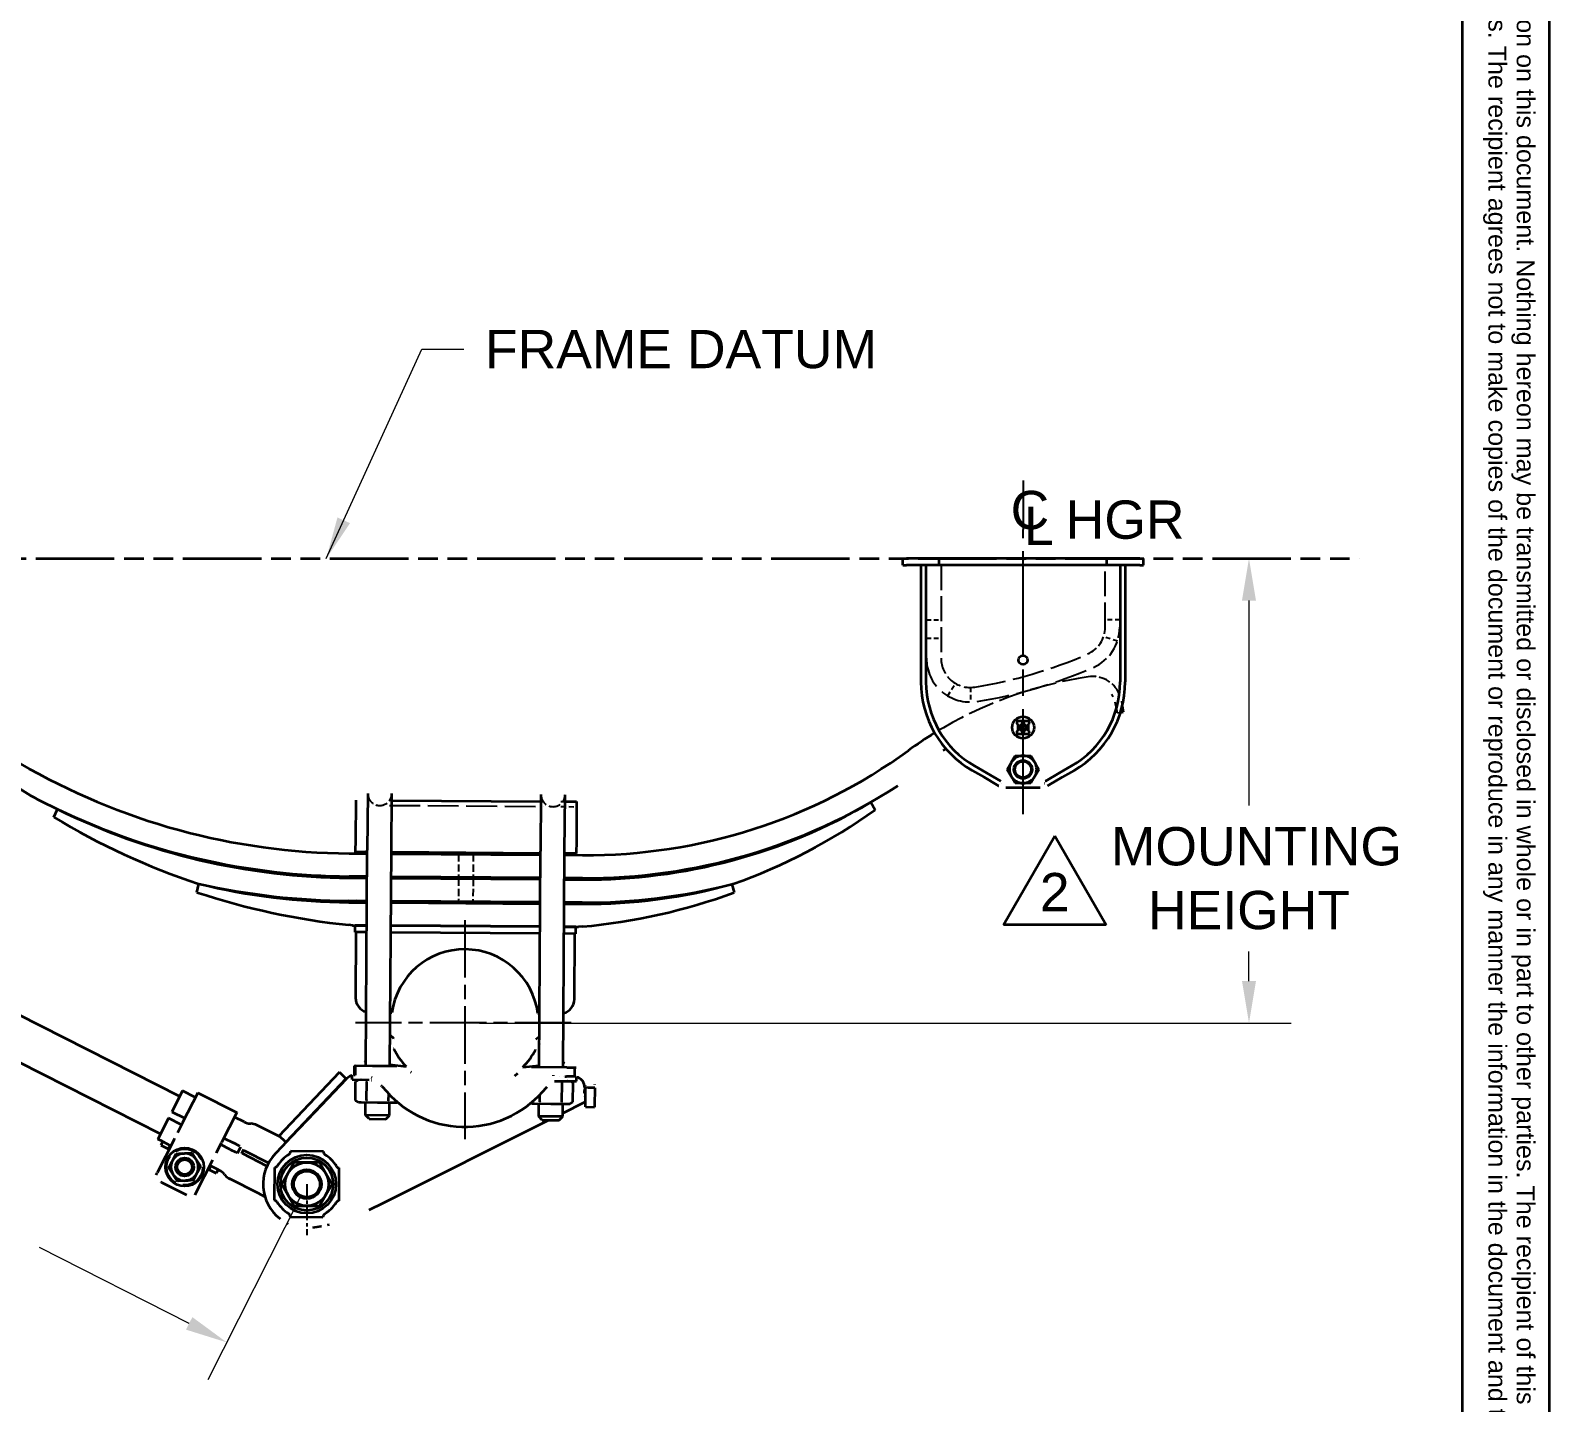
# Model space of a CAD drawing. Header units: inches. Extents: x 8 to 267, y 4 to 172.
# Drawn here: x 214.6 to 266.6, y 75.2 to 122.3 of the extents above; entities that cross this region are included whole.
import ezdxf
from ezdxf.enums import TextEntityAlignment as Align

# ---------------------------------------------------------------- set-up
doc = ezdxf.new("R2010")
doc.units = ezdxf.units.IN
doc.header["$LTSCALE"] = 8
doc.header["$MEASUREMENT"] = 0
for name, pattern in [('CHAIN', [0.7087, 0.4724, -0.0591, 0.1181, -0.0591]), ('DASHED', [0.2067, 0.1654, -0.0413]), ('DOUBLE_DASH_CHAIN', [1.2403, 0.6614, -0.0827, 0.1654, -0.0827, 0.1654, -0.0827])]:
    doc.linetypes.add(name, pattern=pattern)
for name, color, linetype, lineweight in [('Center Mark(Hutchens)', 7, 'Continuous', 25), ('Centerline(Hutchens)', 7, 'Continuous', 25), ('Dimensions(Hutchens)', 7, 'Continuous', 25), ('Hidden Edges(Hutchens)', 7, 'DASHED', 25), ('Phantom Lines(Hutchens)', 7, 'DOUBLE_DASH_CHAIN', 70), ('Sketch Geometry(Hutchens)', 7, 'Continuous', 35), ('Symbols(Hutchens)', 7, 'Continuous', 25), ('Visible Edges(Hutchens)', 7, 'Continuous', 35)]:
    doc.layers.add(name, color=color, linetype=linetype, lineweight=lineweight)
doc.styles.add('Hutchens .164', font='ARIAL.TTF')
doc.styles.add('Hutchens .180', font='ARIAL.TTF')
doc.dimstyles.new('HUTCHENS STD DIM X.XX', dxfattribs={"dimscale": 8, "dimtxt": 0.164, "dimasz": 0.18, "dimexe": 0.18, "dimexo": 0.0625, "dimgap": 0.09, "dimtad": 0, "dimtih": 1, "dimtoh": 1, "dimrnd": 1e-08, "dimzin": 4, "dimdsep": 46, "dimtxsty": 'Hutchens .164', "dimcen": 0.09, "dimclrd": 211, "dimclre": 211, "dimclrt": 7, "dimadec": 0, "dimazin": 1, "dimtfac": 0.762195, "dimtofl": 0, "dimtmove": 0, "dimatfit": 3, "dimfxl": 0, "dimtolj": 1, "dimtzin": 0, "dimlwd": 9, "dimlwe": 9, "dimarcsym": 0})
doc.dimstyles.new('HUTCHENS STD DIM X.XX$7', dxfattribs={"dimscale": 8, "dimtxt": 0.164, "dimasz": 0.18, "dimexe": 0.18, "dimexo": 0.0625, "dimgap": 0.09, "dimtad": 0, "dimtih": 1, "dimtoh": 1, "dimrnd": 1e-08, "dimzin": 4, "dimdsep": 46, "dimtxsty": 'Hutchens .164', "dimcen": 0.09, "dimclrd": 7, "dimclre": 211, "dimclrt": 7, "dimadec": 0, "dimazin": 1, "dimtfac": 0.762195, "dimtofl": 0, "dimtmove": 0, "dimatfit": 3, "dimfxl": 0, "dimtolj": 1, "dimtzin": 0, "dimlwd": 9, "dimlwe": 9, "dimarcsym": 0})

# ---------------------------------------------------------------- blocks, each defined once
blk = doc.blocks.new('Borders D-SIZE')
at = {"layer": 'Sketch Geometry(Hutchens)'}
for p, q in [((32.9537, 21.4797), (32.9537, 0.5117)), ((33.3287, 3.8867), (33.3287, 21.4797))]:
    blk.add_line(p, q, dxfattribs=at)
at = {"layer": 'Symbols(Hutchens)', "color": 7, "insert": (33.1541, 21.4641), "char_height": 0.077, "width": 17.587282, "attachment_point": 4, "rotation": 270, "line_spacing_factor": 0.944221, "style": 'Hutchens .180'}
blk.add_mtext('\\fArial|b0|i0;\\H0.0770;This confidential drawing is the property of Hutchens Industries. Hutchens Industries makes no warranties regarding the information on this document. Nothing hereon may be transmitted or disclosed in whole or in part to other parties. The recipient of this drawing agrees not use this information for manufacturing, nor will they modify, distribute, reverse engineer, or create derivative works based on the information contained on this print without the prior written permission of Hutchens Industries. The recipient agrees not to make copies of the document or reproduce in any manner the information in the document and to return it to Hutchens Industries upon request. Any use of this document is acceptance of the terms stated above. ', dxfattribs=at)
at = {"layer": 'Symbols(Hutchens)', "color": 7}
for tag, p, height, style in [('PART_NO_001', (33.0044, 3.3072), 0.164, 'Hutchens .164'), ('REV_001', (32.9953, 1.6532), 0.18, 'Hutchens .180'), ('Sheet_number_001', (33.0516, 1.1699), 0.164, 'Hutchens .164'), ('SHTS_(TOTAL)_001', (33.0533, 0.7091), 0.164, 'Hutchens .164')]:
    blk.add_attdef(tag, p, '', height=height, rotation=270, dxfattribs=dict(at, style=style))
blk = doc.blocks.new('*D30')
at = {"layer": 'Defpoints', "color": 0, "linetype": 'Continuous'}
for p in [(205.082, 92.296), (224.033, 82.704), (221.288, 77.279)]:
    blk.add_point(p, dxfattribs=at)
at = {"layer": 'Dimensions(Hutchens)', "color": 211, "linetype": 'Continuous', "lineweight": 9}
for p, q in [((204.857, 91.849), (201.686, 85.586)), ((203.621, 86.221), (208.985, 83.506)), ((223.807, 82.258), (220.637, 75.994)), ((220.003, 77.929), (214.871, 80.527))]:
    blk.add_line(p, q, dxfattribs=at)
at = {"layer": 'Dimensions(Hutchens)', "color": 211, "linetype": 'Continuous'}
for points in [[(203.73, 86.435), (203.513, 86.006), (202.337, 86.871)], [(220.111, 78.144), (219.894, 77.715), (221.288, 77.279)]]:
    blk.add_solid(points, dxfattribs=at)
at = {"layer": 'Dimensions(Hutchens)', "color": 7, "linetype": 'Continuous', "lineweight": 9, "insert": (211.928, 82.016), "char_height": 1.312, "attachment_point": 5, "style": 'Hutchens .164'}
blk.add_mtext('\\A1;21.00{\\PREF}', dxfattribs=at)
blk = doc.blocks.new('CL HGR')
at = {"layer": 'Symbols(Hutchens)', "color": 7, "char_height": 0.164, "attachment_point": 5, "style": 'Hutchens .164'}
for s, insert in [('C', (0.0294, -0.0028)), ('L', (0.068, -0.0698)), ('HGR', (0.4373, -0.044))]:
    blk.add_mtext(s, dxfattribs=dict(at, insert=insert))
blk = doc.blocks.new('*D50')
at = {"layer": 'Defpoints', "color": 0, "linetype": 'Continuous'}
for p in [(256.326, 104.153), (229.447, 88.228), (256.326, 88.228)]:
    blk.add_point(p, dxfattribs=at)
at = {"layer": 'Dimensions(Hutchens)', "color": 211, "linetype": 'Continuous', "lineweight": 9}
for p, q in [((256.326, 102.713), (256.326, 95.689)), ((256.326, 89.668), (256.326, 90.682)), ((229.947, 88.228), (257.766, 88.228))]:
    blk.add_line(p, q, dxfattribs=at)
at = {"layer": 'Dimensions(Hutchens)', "color": 211, "linetype": 'Continuous'}
for points in [[(256.086, 102.713), (256.566, 102.713), (256.326, 104.153)], [(256.086, 89.668), (256.566, 89.668), (256.326, 88.228)]]:
    blk.add_solid(points, dxfattribs=at)
at = {"layer": 'Dimensions(Hutchens)', "color": 7, "linetype": 'Continuous', "lineweight": 9, "insert": (256.326, 93.185), "char_height": 1.312, "attachment_point": 5, "style": 'Hutchens .164'}
blk.add_mtext('\\A1; MOUNTING\\PHEIGHT', dxfattribs=at)
blk = doc.blocks.new('FLAG')
at = {"layer": 'Sketch Geometry(Hutchens)'}
for p, q in [((-0.22, -0.1905), (0, 0.1905)), ((0, 0.1905), (0.22, -0.1905)), ((0.22, -0.1905), (-0.22, -0.1905))]:
    blk.add_line(p, q, dxfattribs=at)
at = {"layer": 'Symbols(Hutchens)', "color": 7, "style": 'Hutchens .164'}
blk.add_attdef('NO:', text='', height=0.164, dxfattribs=at).set_placement((-0.0034, -0.0497), align=Align.MIDDLE_CENTER)

msp = doc.modelspace()

# ---------------------------------------------------------------- linework, layer by layer
at = {"layer": 'Center Mark(Hutchens)', "linetype": 'CHAIN', "ltscale": 0.521094}
msp.add_line((229.4473, 91.7561), (229.4473, 84.2505), dxfattribs=at)
at = {"layer": 'Center Mark(Hutchens)', "linetype": 'CHAIN', "ltscale": 0.513639}
msp.add_line((233.0991, 88.2283), (225.7009, 88.2283), dxfattribs=at)
at = {"layer": 'Center Mark(Hutchens)', "linetype": 'CHAIN', "ltscale": 0.121531}
msp.add_line((224.0332, 82.7038), (224.0332, 80.9523), dxfattribs=at)
at = {"layer": 'Centerline(Hutchens)', "linetype": 'CHAIN', "ltscale": 0.954115}
msp.add_line((248.5823, 95.3852), (248.5823, 105.1526), dxfattribs=at)
at = {"layer": 'Hidden Edges(Hutchens)', "ltscale": 0.642537}
for p, q in [((245.2698, 100.7331), (245.2698, 103.9206)), ((245.7698, 103.9206), (245.7698, 100.7331)), ((251.3948, 101.7956), (251.3948, 103.9206)), ((251.8948, 103.9206), (251.8948, 101.7956))]:
    msp.add_line(p, q, dxfattribs=at)
at = {"layer": 'Hidden Edges(Hutchens)', "ltscale": 0.118944}
for p, q in [((245.2698, 102.0456), (245.7698, 102.0456)), ((251.8948, 102.0456), (251.3948, 102.0456)), ((245.2698, 101.4206), (245.7698, 101.4206)), ((251.8154, 101.3141), (251.3419, 101.4746)), ((246.0038, 99.4434), (246.2591, 99.8733)), ((246.7784, 99.7331), (246.7828, 99.2331))]:
    msp.add_line(p, q, dxfattribs=at)
at = {"layer": 'Hidden Edges(Hutchens)', "ltscale": 0.001489}
msp.add_line((251.7411, 99.224), (251.7401, 99.2278), dxfattribs=at)
at = {"layer": 'Hidden Edges(Hutchens)', "ltscale": 0.298367}
msp.add_line((251.8219, 98.8519), (251.7411, 99.224), dxfattribs=at)
at = {"layer": 'Hidden Edges(Hutchens)', "ltscale": 0.084123}
msp.add_line((251.9527, 99.2598), (251.9798, 99.0798), dxfattribs=at)
at = {"layer": 'Hidden Edges(Hutchens)', "ltscale": 0.023476}
msp.add_line((251.9199, 98.8666), (251.8219, 98.8519), dxfattribs=at)
at = {"layer": 'Hidden Edges(Hutchens)', "ltscale": 0.017772}
for p, q in [((226.8697, 95.8622), (226.9448, 95.8617)), ((232.0572, 95.8256), (232.1322, 95.8251))]:
    msp.add_line(p, q, dxfattribs=at)
at = {"layer": 'Hidden Edges(Hutchens)', "ltscale": 0.032652}
msp.add_line((232.7446, 95.8208), (232.8821, 95.8198), dxfattribs=at)
at = {"layer": 'Hidden Edges(Hutchens)', "ltscale": 0.795632}
msp.add_line((226.8685, 95.6892), (232.131, 95.6521), dxfattribs=at)
at = {"layer": 'Hidden Edges(Hutchens)', "ltscale": 0.127887}
msp.add_line((232.7434, 95.6478), (233.2809, 95.644), dxfattribs=at)
at = {"layer": 'Hidden Edges(Hutchens)', "ltscale": 0.18751}
for p, q in [((229.2381, 94.0142), (229.2325, 93.2262)), ((229.7381, 94.0107), (229.7325, 93.2227))]:
    msp.add_line(p, q, dxfattribs=at)
at = {"layer": 'Hidden Edges(Hutchens)', "ltscale": 0.187515}
for p, q in [((229.2322, 93.1762), (229.2266, 92.3883)), ((229.7321, 93.1727), (229.7266, 92.3847))]:
    msp.add_line(p, q, dxfattribs=at)
at = {"layer": 'Hidden Edges(Hutchens)', "ltscale": 0.129651}
for p, q in [((219.5507, 83.7432), (219.3063, 83.2603)), ((220.1428, 82.837), (220.3872, 83.3199))]:
    msp.add_line(p, q, dxfattribs=at)
at = {"layer": 'Hidden Edges(Hutchens)', "ltscale": 0.012306}
for p, q in [((219.5347, 83.7678), (219.5507, 83.7432)), ((220.0912, 83.773), (220.1044, 83.7992)), ((220.3872, 83.3199), (220.4165, 83.3215)), ((219.277, 83.2587), (219.3063, 83.2603)), ((219.6023, 82.8071), (219.5891, 82.781)), ((220.1428, 82.8369), (220.1588, 82.8124))]:
    msp.add_line(p, q, dxfattribs=at)
at = {"layer": 'Hidden Edges(Hutchens)', "ltscale": 0.129663}
for p, q in [((220.0912, 83.773), (219.5507, 83.7432)), ((220.3872, 83.3199), (220.0912, 83.773)), ((219.3063, 83.2603), (219.6023, 82.8071)), ((219.6023, 82.8071), (220.1428, 82.8369))]:
    msp.add_line(p, q, dxfattribs=at)
at = {"layer": 'Hidden Edges(Hutchens)', "ltscale": 0.77196, "flags": 128}
msp.add_lwpolyline([(251.6726, 99.4109), (251.6198, 99.4977)], dxfattribs=at)
at = {"layer": 'Hidden Edges(Hutchens)', "ltscale": 0.101731, "flags": 128}
msp.add_lwpolyline([(251.8716, 99.5278), (251.8769, 99.5162)], dxfattribs=at)
at = {"layer": 'Hidden Edges(Hutchens)', "ltscale": 0.089693, "flags": 128}
msp.add_lwpolyline([(251.6726, 99.4109), (251.6756, 99.4051)], dxfattribs=at)
at = {"layer": 'Hidden Edges(Hutchens)', "ltscale": 0.778939}
msp.add_circle((219.8467, 83.2901), 0.615, dxfattribs=at)
at = {"layer": 'Hidden Edges(Hutchens)', "ltscale": 0.55774}
msp.add_circle((219.8467, 83.2901), 0.2936, dxfattribs=at)
at = {"layer": 'Hidden Edges(Hutchens)', "ltscale": 0.275691}
msp.add_arc((250.3948, 101.7956), 1, 293.63086, 0, dxfattribs=at)
at = {"layer": 'Hidden Edges(Hutchens)', "ltscale": 0.413586}
msp.add_arc((250.3948, 101.7956), 1.5, 293.63086, 0, dxfattribs=at)
at = {"layer": 'Hidden Edges(Hutchens)', "ltscale": 0.784015}
msp.add_arc((246.7698, 100.7331), 1.5, 180, 279.04122, dxfattribs=at)
at = {"layer": 'Hidden Edges(Hutchens)', "ltscale": 0.411456}
msp.add_arc((246.7698, 100.7331), 1, 180, 279.04122, dxfattribs=at)
at = {"layer": 'Hidden Edges(Hutchens)', "ltscale": 0.814862}
msp.add_arc((244.4323, 115.4233), 15.875, 279.04122, 293.63086, dxfattribs=at)
at = {"layer": 'Hidden Edges(Hutchens)', "ltscale": 0.682575}
msp.add_arc((252.9037, 86.2223), 14.03, 98.55916, 121.60625, dxfattribs=at)
at = {"layer": 'Hidden Edges(Hutchens)', "ltscale": 0.840527}
msp.add_arc((244.4323, 115.4233), 16.375, 279.04122, 293.63086, dxfattribs=at)
at = {"layer": 'Hidden Edges(Hutchens)', "ltscale": 0.306081}
msp.add_arc((250.9644, 99.1071), 1, 24.87627, 98.55887, dxfattribs=at)
at = {"layer": 'Hidden Edges(Hutchens)', "ltscale": 0.308439}
for centre in [(226.534, 96.099), (232.4713, 96.0572)]:
    msp.add_arc(centre, 0.4125, 179.596, 359.596, dxfattribs=at)
at = {"layer": 'Hidden Edges(Hutchens)', "ltscale": 0.116771}
for start, end in [(153.15434, 213.15434), (93.15434, 153.15434), (33.15434, 93.15434), (333.15434, 33.15434), (213.15434, 273.15434), (273.15434, 333.15434)]:
    msp.add_arc((219.8467, 83.2901), 0.4687, start, end, dxfattribs=at)
at = {"layer": 'Phantom Lines(Hutchens)', "lineweight": 35, "ltscale": 0.507986}
msp.add_line((204.6657, 104.1526), (260.1106, 104.1526), dxfattribs=at)
at = {"layer": 'Symbols(Hutchens)'}
msp.add_line((248.5823, 106.8287), (248.5823, 105.1526), dxfattribs=at)
at = {"layer": 'Visible Edges(Hutchens)'}
for p, q in [((244.4573, 104.1526), (244.5823, 104.1526)), ((244.4573, 103.9206), (244.4573, 104.1526)), ((245.7073, 104.1526), (244.5823, 104.1526)), ((246.0823, 104.1526), (245.7073, 104.1526)), ((245.7073, 103.9206), (245.7073, 104.1526)), ((248.5511, 104.1526), (246.0823, 104.1526)), ((248.5823, 104.1213), (248.5511, 104.1526)), ((248.5511, 104.1526), (248.6136, 104.1526)), ((248.6136, 104.1526), (248.5823, 104.1213)), ((251.0823, 104.1526), (248.6136, 104.1526)), ((251.4573, 104.1526), (251.0823, 104.1526)), ((252.5823, 104.1526), (251.4573, 104.1526)), ((251.4573, 103.9206), (251.4573, 104.1526)), ((252.5823, 104.1526), (252.7073, 104.1526)), ((252.7073, 103.9206), (252.7073, 104.1526)), ((244.4573, 103.9206), (244.5823, 103.9206)), ((245.7073, 103.9206), (244.5823, 103.9206)), ((245.0823, 103.9206), (245.0823, 99.9206)), ((245.2553, 103.9206), (245.2553, 99.9206)), ((246.0823, 103.9206), (245.7073, 103.9206)), ((248.5511, 103.9206), (246.0823, 103.9206)), ((248.5511, 103.9206), (248.5823, 103.9518)), ((248.5511, 103.9206), (248.6136, 103.9206)), ((248.5823, 103.9518), (248.6136, 103.9206)), ((251.0823, 103.9206), (248.6136, 103.9206)), ((251.4573, 103.9206), (251.0823, 103.9206)), ((252.5823, 103.9206), (251.4573, 103.9206)), ((251.9093, 103.9206), (251.9093, 99.9206)), ((252.0823, 103.9206), (252.0823, 99.9206)), ((252.5823, 103.9206), (252.7073, 103.9206)), ((251.9798, 99.0798), (252.0098, 98.8802)), ((248.3636, 98.5456), (248.3636, 98.5143)), ((248.5354, 98.5768), (248.3948, 98.5768)), ((248.3948, 98.4831), (248.3996, 98.4831)), ((248.3996, 98.4831), (248.3996, 98.2331)), ((248.5246, 98.4831), (248.5354, 98.4831)), ((248.5246, 98.4767), (248.5246, 98.4831)), ((248.5667, 98.5143), (248.5667, 98.5456)), ((248.5979, 98.5456), (248.5979, 98.5143)), ((248.7698, 98.5768), (248.6292, 98.5768)), ((248.6292, 98.4831), (248.6401, 98.4831)), ((248.6401, 98.4831), (248.6401, 98.4767)), ((248.7651, 98.4831), (248.7698, 98.4831)), ((248.7651, 98.2331), (248.7651, 98.4831)), ((248.8011, 98.5143), (248.8011, 98.5456)), ((252.0098, 98.8802), (251.9199, 98.8666)), ((248.3636, 98.2018), (248.3636, 98.1706)), ((248.3996, 98.2331), (248.3948, 98.2331)), ((248.3948, 98.1393), (248.5354, 98.1393)), ((248.5246, 98.2331), (248.5246, 98.2395)), ((248.5354, 98.2331), (248.5246, 98.2331)), ((248.5667, 98.1706), (248.5667, 98.2018)), ((248.5979, 98.2018), (248.5979, 98.1706)), ((248.6401, 98.2331), (248.6292, 98.2331)), ((248.6292, 98.1393), (248.7698, 98.1393)), ((248.6401, 98.2395), (248.6401, 98.2331)), ((248.7698, 98.2331), (248.7651, 98.2331)), ((248.8011, 98.1706), (248.8011, 98.2018)), ((248.1761, 97.1551), (248.3115, 97.3896)), ((248.3115, 97.3896), (248.5823, 97.3896)), ((248.5823, 97.3896), (248.8531, 97.3896)), ((248.8531, 97.3896), (248.9885, 97.1551)), ((246.8323, 96.8895), (247.2435, 96.6521)), ((246.9188, 97.0393), (247.33, 96.8019)), ((248.0408, 96.9206), (248.1761, 97.1551)), ((248.1761, 96.6861), (248.0408, 96.9206)), ((248.9885, 97.1551), (249.1239, 96.9206)), ((249.1239, 96.9206), (248.9885, 96.6861)), ((250.2458, 97.0393), (249.8346, 96.8019)), ((250.3323, 96.8895), (249.9211, 96.6521)), ((247.2435, 96.6521), (247.6823, 96.3988)), ((247.33, 96.8019), (247.8178, 96.5203)), ((247.6823, 96.3988), (247.7417, 96.3645)), ((247.7417, 96.3645), (247.745, 96.3626)), ((248.3115, 96.4516), (248.1761, 96.6861)), ((248.5823, 96.4516), (248.3115, 96.4516)), ((248.8531, 96.4516), (248.5823, 96.4516)), ((248.9885, 96.6861), (248.8531, 96.4516)), ((249.8346, 96.8019), (249.3468, 96.5203)), ((249.4229, 96.3645), (249.4196, 96.3626)), ((249.4823, 96.3988), (249.4229, 96.3645)), ((249.9211, 96.6521), (249.4823, 96.3988)), ((225.7104, 94.5311), (225.7196, 95.8359)), ((225.7196, 95.8359), (225.7198, 95.8703)), ((226.1215, 96.102), (226.1078, 94.1583)), ((226.9327, 94.1524), (226.9464, 96.0961)), ((226.9448, 95.8617), (232.0572, 95.8256)), ((232.0588, 96.0601), (232.0451, 94.1164)), ((232.8701, 94.1106), (232.8838, 96.0543)), ((232.8821, 95.8198), (233.2821, 95.817)), ((233.2821, 95.817), (233.2819, 95.7826)), ((249.1696, 96.2956), (247.995, 96.2956)), ((215.3606, 95.2856), (215.49, 95.5562)), ((233.2819, 95.7826), (233.2727, 94.4777)), ((243.3598, 95.7941), (243.5116, 95.5357)), ((225.7073, 94.0891), (225.7104, 94.5311)), ((233.2727, 94.4777), (233.2696, 94.0358)), ((225.4882, 94.0407), (226.1069, 94.0363)), ((225.7073, 94.0891), (225.7385, 94.0889)), ((225.7382, 94.0389), (225.7385, 94.0889)), ((226.1069, 94.0363), (225.7382, 94.0389)), ((226.1073, 94.0863), (225.7385, 94.0889)), ((226.0555, 86.7522), (226.1078, 94.1583)), ((226.8805, 86.7464), (226.9327, 94.1524)), ((226.9319, 94.0305), (232.0443, 93.9944)), ((232.0443, 93.9944), (226.9319, 94.0305)), ((232.0446, 94.0444), (226.9322, 94.0805)), ((231.9929, 86.7103), (232.0451, 94.1164)), ((232.8179, 86.7045), (232.8701, 94.1106)), ((232.8692, 93.9886), (233.488, 93.9842)), ((233.238, 93.986), (232.8692, 93.9886)), ((233.2383, 94.036), (232.8696, 94.0386)), ((233.238, 93.986), (233.2383, 94.036)), ((233.2383, 94.036), (233.2696, 94.0358)), ((226.1013, 93.2483), (225.4826, 93.2527)), ((225.7322, 93.2009), (225.7326, 93.2509)), ((226.1013, 93.2483), (225.7326, 93.2509)), ((232.0387, 93.2065), (226.9263, 93.2425)), ((232.0387, 93.2065), (226.9263, 93.2425)), ((220.2681, 92.7077), (220.3335, 93.0004)), ((225.4823, 93.2027), (226.101, 93.1983)), ((226.101, 93.1983), (225.7322, 93.2009)), ((226.926, 93.1925), (232.0383, 93.1565)), ((232.0383, 93.1565), (226.926, 93.1925)), ((232.8633, 93.1506), (233.4821, 93.1463)), ((233.2321, 93.148), (232.8633, 93.1506)), ((233.4824, 93.1963), (232.8637, 93.2006)), ((233.2324, 93.198), (232.8637, 93.2006)), ((233.2321, 93.148), (233.2324, 93.198)), ((238.5962, 92.9864), (238.6762, 92.6978)), ((225.4763, 92.3647), (226.0951, 92.3603)), ((226.0954, 92.4103), (225.4767, 92.4147)), ((225.7263, 92.3629), (225.7267, 92.4129)), ((226.0951, 92.3603), (225.7263, 92.3629)), ((226.0954, 92.4103), (225.7267, 92.4129)), ((226.9201, 92.3545), (232.0324, 92.3185)), ((232.0324, 92.3185), (226.9201, 92.3545)), ((232.0328, 92.3685), (226.9204, 92.4045)), ((232.0328, 92.3685), (226.9204, 92.4045)), ((232.8574, 92.3127), (233.4762, 92.3083)), ((233.2262, 92.3101), (232.8574, 92.3127)), ((233.4765, 92.3583), (232.8578, 92.3627)), ((233.2265, 92.3601), (232.8578, 92.3627)), ((233.2262, 92.3101), (233.2265, 92.3601)), ((225.5958, 91.5763), (225.4698, 91.5886)), ((225.5958, 91.5763), (226.0895, 91.5728)), ((225.6879, 91.3436), (225.6895, 91.5756)), ((226.0879, 91.3408), (225.6879, 91.3436)), ((226.0895, 91.5728), (225.6895, 91.5756)), ((225.7192, 91.3434), (225.7033, 89.0935)), ((226.0879, 91.3408), (225.7192, 91.3434)), ((232.0252, 91.299), (226.9129, 91.335)), ((232.0252, 91.299), (226.9129, 91.335)), ((226.9145, 91.567), (232.0269, 91.531)), ((232.0269, 91.531), (226.9145, 91.567)), ((233.2502, 91.2903), (232.8502, 91.2931)), ((233.219, 91.2905), (232.8502, 91.2931)), ((232.8519, 91.5251), (233.3456, 91.5217)), ((233.2519, 91.5223), (232.8519, 91.5251)), ((233.2031, 89.0406), (233.219, 91.2905)), ((233.2502, 91.2903), (233.2519, 91.5223)), ((233.4706, 91.5319), (233.3456, 91.5217)), ((210.0916, 90.5672), (219.6741, 85.7171)), ((209.4414, 89.2823), (219.0239, 84.4323)), ((226.8935, 88.5851), (226.9463, 88.5847)), ((231.953, 88.5494), (232.0059, 88.549)), ((226.888, 87.8068), (227.0012, 87.7129)), ((231.8859, 87.6785), (232.0004, 87.7708)), ((223.0898, 84.3604), (225.1512, 86.5399)), ((225.1512, 86.5399), (225.3161, 86.384)), ((225.5897, 86.2865), (225.5908, 86.4377)), ((225.6539, 86.5281), (225.6533, 86.4425)), ((225.6891, 86.4423), (225.6533, 86.4425)), ((225.6555, 86.755), (225.6539, 86.5281)), ((225.6555, 86.755), (225.6913, 86.7548)), ((225.6913, 86.7548), (225.6891, 86.4423)), ((226.2793, 86.7506), (225.6913, 86.7548)), ((226.0242, 86.8993), (226.0569, 86.9387)), ((226.0242, 86.8993), (226.0248, 86.8988)), ((226.0564, 86.8726), (226.0248, 86.8988)), ((227.1184, 86.7447), (226.2793, 86.7506)), ((226.8809, 86.804), (227.4369, 86.7422)), ((231.4365, 86.714), (231.9933, 86.768)), ((232.9413, 86.7036), (231.7551, 86.712)), ((232.8507, 86.8507), (232.8187, 86.8249)), ((232.8192, 86.891), (232.8513, 86.8512)), ((232.8507, 86.8507), (232.8513, 86.8512)), ((232.9413, 86.7036), (233.2179, 86.7017)), ((233.2157, 86.3892), (233.2163, 86.4748)), ((233.2163, 86.4748), (233.2179, 86.7017)), ((225.3783, 86.3252), (223.3168, 84.1456)), ((224.3127, 85.1729), (225.4103, 86.3259)), ((225.3161, 86.384), (225.3783, 86.3252)), ((225.5897, 86.2865), (226.1742, 86.2823)), ((225.7022, 85.5682), (225.7068, 86.227)), ((225.8087, 86.2849), (225.7068, 86.227)), ((226.0809, 85.5656), (226.0856, 86.2244)), ((226.6092, 86.0608), (226.7729, 85.8748)), ((232.5237, 86.2376), (233.2771, 86.2323)), ((232.6972, 86.3928), (232.6992, 86.3928)), ((232.7757, 85.5184), (232.7804, 86.1772)), ((232.8157, 86.401), (232.8158, 86.409)), ((232.8795, 86.3916), (232.9391, 86.3911)), ((233.2157, 86.3892), (232.9391, 86.3911)), ((233.0581, 86.2338), (233.1591, 86.1745)), ((233.1545, 85.5157), (233.1591, 86.1745)), ((233.2771, 86.2323), (233.2781, 86.3835)), ((233.5555, 85.8362), (233.5561, 85.9164)), ((233.5568, 86.0118), (233.5561, 85.9164)), ((233.5837, 85.3959), (233.588, 86.0116)), ((233.6736, 86.011), (233.588, 86.0116)), ((233.9005, 86.0094), (233.6736, 86.011)), ((233.9005, 86.0094), (233.8962, 85.3937)), ((219.7692, 85.9049), (219.4055, 85.1862)), ((220.2153, 85.6791), (219.7692, 85.9049)), ((220.2934, 85.8335), (219.7768, 84.8127)), ((220.2934, 85.8335), (221.6318, 85.1561)), ((225.8033, 85.5089), (225.7022, 85.5682)), ((225.8033, 85.5089), (225.8912, 85.5083)), ((225.8912, 85.5083), (226.4592, 85.5043)), ((226.0436, 85.0647), (226.0468, 85.5072)), ((226.4592, 85.5043), (227.0273, 85.5003)), ((226.8384, 85.5602), (226.8401, 85.8006)), ((226.8686, 85.0589), (226.8717, 85.5014)), ((227.0273, 85.5003), (227.1152, 85.4997)), ((227.1152, 85.4997), (227.1401, 85.5138)), ((231.7406, 85.4671), (231.7159, 85.4816)), ((231.7406, 85.4671), (231.8285, 85.4664)), ((231.8285, 85.4664), (232.3966, 85.4624)), ((231.981, 85.0229), (231.9841, 85.4654)), ((232.0183, 85.5237), (232.02, 85.764)), ((232.3966, 85.4624), (232.9647, 85.4584)), ((232.806, 85.017), (232.8091, 85.4595)), ((232.8068, 85.1382), (233.5532, 85.5118)), ((232.9647, 85.4584), (233.0526, 85.4578)), ((233.0526, 85.4578), (233.1545, 85.5157)), ((233.5833, 85.3491), (233.5837, 85.3959)), ((219.2926, 84.9632), (218.9288, 84.2445)), ((219.7387, 84.7374), (219.2926, 84.9632)), ((219.4055, 85.1862), (219.8516, 84.9604)), ((221.6318, 85.1561), (221.1151, 84.1353)), ((221.8847, 84.8342), (221.5537, 85.0017)), ((224.3127, 85.1729), (223.5026, 84.322)), ((226.8686, 85.0589), (226.0436, 85.0647)), ((226.1678, 84.9388), (226.0436, 85.0647)), ((226.1678, 84.9388), (226.7427, 84.9348)), ((226.6581, 82.0607), (232.3218, 84.8955)), ((226.7427, 84.9348), (226.8686, 85.0589)), ((232.806, 85.017), (231.981, 85.0229)), ((232.1051, 84.897), (231.981, 85.0229)), ((232.1051, 84.897), (232.6801, 84.8929)), ((232.6801, 84.8929), (232.806, 85.017)), ((233.5833, 85.3491), (233.8958, 85.3469)), ((233.8962, 85.3937), (233.8958, 85.3469)), ((219.7734, 84.8059), (219.5981, 84.4596)), ((219.7768, 84.8127), (219.7734, 84.8059)), ((222.0944, 84.7806), (222.1151, 84.7799)), ((223.1381, 84.3147), (222.3249, 84.7263)), ((223.3168, 84.1456), (223.0898, 84.3604)), ((219.4746, 84.2156), (218.9076, 83.0953)), ((219.0961, 84.1598), (218.9288, 84.2445)), ((219.0961, 84.1598), (219.0351, 84.0393)), ((219.0351, 84.0393), (219.2861, 83.9123)), ((219.0961, 84.1598), (219.347, 84.0328)), ((219.347, 84.0328), (219.2861, 83.9123)), ((219.2861, 83.9123), (219.3139, 83.8982)), ((219.3749, 84.0187), (219.347, 84.0328)), ((220.9364, 83.7822), (221.1117, 84.1286)), ((221.408, 83.8924), (221.077, 84.06)), ((221.1151, 84.1353), (221.1117, 84.1286)), ((221.1899, 84.283), (221.5209, 84.1155)), ((221.408, 83.8924), (221.5966, 83.797)), ((221.7095, 84.02), (221.5209, 84.1155)), ((221.6625, 83.7668), (221.7729, 83.9848)), ((221.7095, 84.02), (221.7262, 84.0116)), ((221.734, 84.0077), (221.7263, 84.0116)), ((221.8664, 83.8928), (221.7921, 83.7459)), ((221.8866, 83.8604), (222.7242, 83.4364)), ((223.1893, 83.9929), (222.9468, 83.7381)), ((223.1893, 83.9929), (223.5026, 84.322)), ((223.3794, 84.1925), (223.3671, 84.1988)), ((219.306, 83.2603), (219.4185, 83.4825)), ((219.4185, 83.4825), (219.4381, 83.5212)), ((219.4381, 83.5212), (219.5506, 83.7435)), ((219.5506, 83.7435), (219.7993, 83.7572)), ((219.7993, 83.7572), (219.8426, 83.7596)), ((219.8426, 83.7596), (220.0913, 83.7733)), ((220.0913, 83.7733), (220.2275, 83.5647)), ((220.2275, 83.5647), (220.2512, 83.5284)), ((220.2459, 82.418), (220.8129, 83.5382)), ((220.2512, 83.5284), (220.3875, 83.3199)), ((220.3875, 83.3199), (220.275, 83.0976)), ((220.7411, 83.3272), (220.6802, 83.2067)), ((220.7411, 83.3272), (220.7133, 83.3413)), ((220.7411, 83.3272), (220.9921, 83.2002)), ((221.6134, 83.7885), (221.5966, 83.797)), ((221.6134, 83.7885), (221.6211, 83.7846)), ((222.6678, 83.3249), (221.8302, 83.7488)), ((223.1672, 82.7038), (223.6002, 83.4538)), ((224.6036, 83.8249), (223.4786, 83.8328)), ((223.4786, 83.8328), (223.4786, 83.8258)), ((223.6002, 83.4538), (224.4662, 83.4538)), ((224.4662, 83.4538), (224.8992, 82.7038)), ((224.6036, 83.8179), (224.6036, 83.8249)), ((218.8686, 83.0184), (218.9076, 83.0953)), ((219.4422, 83.0517), (219.306, 83.2603)), ((219.4659, 83.0154), (219.4422, 83.0517)), ((219.6022, 82.8069), (219.4659, 83.0154)), ((219.8509, 82.8206), (219.6022, 82.8069)), ((219.8942, 82.823), (219.8509, 82.8206)), ((220.1429, 82.8367), (219.8942, 82.823)), ((220.2554, 83.059), (220.1429, 82.8367)), ((220.275, 83.0976), (220.2554, 83.059)), ((220.6523, 83.2208), (220.6802, 83.2067)), ((220.6802, 83.2067), (220.9311, 83.0797)), ((220.9921, 83.2002), (220.9311, 83.0797)), ((221.0443, 83.1738), (220.9921, 83.2002)), ((221.2117, 83.0365), (221.2245, 83.0202)), ((222.3675, 82.3891), (221.3919, 82.8829)), ((222.9272, 83.2742), (222.9193, 82.1492)), ((225.1392, 82.1335), (225.1471, 83.2585)), ((219.0453, 82.7767), (219.9076, 82.3402)), ((220.207, 82.341), (220.2459, 82.418)), ((222.5963, 82.2733), (222.3675, 82.3891)), ((223.6002, 81.9538), (223.1672, 82.7038)), ((224.8992, 82.7038), (224.4662, 81.9538)), ((224.4662, 81.9538), (223.6002, 81.9538)), ((226.1757, 81.8192), (226.6581, 82.0607)), ((223.4628, 81.5898), (223.4628, 81.5828)), ((223.4628, 81.5828), (224.5877, 81.5749)), ((224.5877, 81.5749), (224.5878, 81.5819))]:
    msp.add_line(p, q, dxfattribs=at)
at = {"layer": 'Visible Edges(Hutchens)', "flags": 128}
for points in [[(245.9374, 97.6283), (245.8448, 97.562)], [(247.745, 96.3626), (247.7485, 96.3606)], [(247.8178, 96.5203), (247.8199, 96.5167)], [(247.8412, 96.4427), (247.8428, 96.4355)], [(249.3234, 96.4427), (249.3218, 96.4355)], [(249.3468, 96.5203), (249.3447, 96.5167)], [(249.4196, 96.3626), (249.4162, 96.3606)], [(227.0012, 87.7129), (226.9933, 87.7016)], [(231.9985, 87.5083), (231.9938, 87.5002)], [(227.0153, 87.3388), (227.0093, 87.3476)], [(231.8665, 87.3046), (231.8737, 87.3225)], [(225.1512, 86.5399), (225.1677, 86.5567)], [(225.6533, 86.4425), (225.6405, 86.4424)], [(226.0248, 86.8988), (226.0259, 86.8998)], [(227.6169, 86.5255), (227.5973, 86.5457)], [(231.2535, 86.4998), (231.1522, 86.3998)], [(231.7551, 86.712), (231.7365, 86.7119)], [(232.819, 86.8712), (232.8206, 86.8705)], [(233.2179, 86.7017), (233.2694, 86.6994)], [(225.8966, 86.2843), (225.889, 86.2842)], [(226.0856, 86.2244), (226.0769, 86.2294)], [(226.25, 86.2621), (226.2435, 86.2609)], [(226.2765, 86.3429), (226.2506, 86.3591)], [(226.6092, 86.0608), (226.5809, 86.0905)], [(226.6092, 86.0608), (226.5889, 86.0797)], [(226.6092, 86.0608), (226.5971, 86.0744)], [(232.2436, 86.021), (232.2715, 86.0417)], [(232.2436, 86.021), (232.2554, 86.0362)], [(232.4836, 86.4127), (232.4941, 86.4342)], [(232.7804, 86.1772), (232.7685, 86.1807)], [(232.8795, 86.3916), (232.8723, 86.3916)], [(232.9702, 86.2344), (232.9626, 86.2344)], [(233.1591, 86.1745), (233.1504, 86.1795)], [(233.583, 86.0754), (233.5803, 86.0897)], [(233.588, 86.0116), (233.588, 86.0142)], [(233.8913, 86.1263), (233.8921, 86.1215)], [(225.7022, 85.5682), (225.7109, 85.5632)], [(225.8912, 85.5083), (225.8987, 85.5084)], [(226.0809, 85.5656), (226.0983, 85.5605)], [(226.4592, 85.5043), (226.4744, 85.5043)], [(226.8384, 85.5602), (226.8471, 85.5552)], [(227.0273, 85.5003), (227.0318, 85.5003)], [(231.7221, 85.4867), (231.7267, 85.485)], [(231.8285, 85.4664), (231.8361, 85.4665)], [(232.0183, 85.5237), (232.0357, 85.5186)], [(232.3966, 85.4624), (232.4118, 85.4624)], [(232.7757, 85.5184), (232.7844, 85.5134)], [(232.9647, 85.4584), (232.9723, 85.4585)], [(233.5532, 85.5118), (233.5535, 85.5123)], [(233.5555, 85.8362), (233.5558, 85.8166)], [(233.5555, 85.8362), (233.5558, 85.8166)], [(233.574, 85.6979), (233.5726, 85.7032)], [(219.4746, 84.2156), (219.5054, 84.2765)], [(221.8866, 83.8604), (221.882, 83.8684)], [(220.9364, 83.7822), (220.9327, 83.7748)], [(221.6211, 83.7846), (221.6287, 83.7808)], [(219.0453, 82.7767), (219.0298, 82.7848)], [(220.207, 82.341), (220.2018, 82.332)], [(223.1048, 81.5257), (223.1147, 81.518)], [(223.3562, 81.3653), (223.3914, 81.3481)], [(224.5281, 81.2651), (224.5375, 81.2669)], [(224.7475, 81.3102), (224.8068, 81.3238)]]:
    msp.add_lwpolyline(points, dxfattribs=at)
at = {"layer": 'Visible Edges(Hutchens)'}
for centre, radius in [((248.5823, 100.6706), 0.1563), ((248.5823, 98.3581), 0.375), ((248.5823, 98.3581), 0.0781), ((248.5823, 96.9206), 0.3126), ((248.5823, 96.9206), 0.3125), ((248.5823, 96.9206), 0.28), ((219.8467, 83.2901), 0.6562), ((219.8467, 83.2901), 0.3125), ((219.8467, 83.2901), 0.2565), ((224.0332, 82.7038), 1), ((224.0332, 82.7038), 0.9041), ((224.0332, 82.7038), 0.7448), ((224.0332, 82.7038), 0.5), ((224.0332, 82.7038), 0.4501)]:
    msp.add_circle(centre, radius, dxfattribs=at)
for centre, radius, start, end in [((248.5823, 99.9206), 3.5, 180, 240), ((248.5823, 99.9206), 3.327, 180, 240), ((248.5823, 99.9206), 3.327, 300, 0), ((248.5823, 99.9206), 3.5, 300, 0), ((248.3948, 98.5456), 0.0312, 90, 180), ((248.3948, 98.5143), 0.0313, 180, 270), ((248.5823, 98.3581), 0.117, 126.89406, 233.10594), ((248.4933, 98.4767), 0.0312, 306.89406, 0), ((248.5354, 98.5456), 0.0312, 0, 90), ((248.5354, 98.5143), 0.0312, 270, 0), ((248.6292, 98.5456), 0.0312, 90, 180), ((248.6292, 98.5143), 0.0312, 180, 270), ((248.6713, 98.4767), 0.0312, 180, 233.10594), ((248.5823, 98.3581), 0.117, 306.89406, 53.10594), ((248.7698, 98.5456), 0.0313, 0, 90), ((248.7698, 98.5143), 0.0312, 270, 0), ((252.9037, 86.2223), 14.03, 121.60625, 126.01567), ((248.3948, 98.2018), 0.0312, 90, 180), ((248.3948, 98.1706), 0.0313, 180, 270), ((248.4933, 98.2395), 0.0312, 0, 53.10594), ((248.5354, 98.2018), 0.0312, 0, 90), ((248.5354, 98.1706), 0.0312, 270, 0), ((248.6292, 98.2018), 0.0312, 90, 180), ((248.6292, 98.1706), 0.0312, 180, 270), ((248.6713, 98.2395), 0.0312, 126.89406, 180), ((248.7698, 98.2018), 0.0313, 0, 90), ((248.7698, 98.1706), 0.0312, 270, 0), ((233.6203, 112.7484), 18.7646, 269.59604, 306.01568), ((248.5823, 96.9206), 0.469, 90, 150), ((248.5823, 96.9206), 0.469, 30, 90), ((225.6486, 116.7983), 22.7582, 239.79664, 269.59599), ((248.5823, 96.9206), 0.469, 150, 210), ((248.5823, 96.9206), 0.469, 330, 30), ((226.9302, 116.0291), 23.5186, 236.15333, 238.2643), ((233.6203, 112.7484), 19.5526, 269.59604, 303.06085), ((248.5823, 96.9206), 0.469, 210, 270), ((248.5823, 96.9206), 0.469, 270, 330), ((225.6486, 116.7983), 23.5462, 241.90334, 244.4414), ((225.6486, 116.7983), 23.5462, 244.45098, 269.59599), ((225.6451, 116.282), 23.0799, 243.90622, 269.59599), ((233.6178, 112.3881), 19.2423, 269.596, 300.41638), ((232.0946, 111.498), 19.625, 289.51462, 305.57398), ((227.8579, 115.9099), 24.1152, 238.78624, 251.77586), ((228.0859, 116.3984), 24.9473, 251.73751, 263.9807), ((225.6487, 116.7983), 24.3842, 257.36806, 257.40977), ((225.6343, 114.7624), 22.3983, 256.31048, 269.59592), ((225.6487, 116.7983), 24.3842, 257.40977, 269.59584), ((231.6025, 112.0771), 20.63, 275.19552, 290.0528), ((233.6078, 110.9848), 18.6769, 269.5962, 285.49133), ((233.6177, 112.3881), 20.0303, 269.59601, 284.39163), ((233.6177, 112.3881), 20.0303, 284.39163, 284.55139), ((229.4473, 88.2283), 2.5262, 7.30212, 171.88988), ((226.2033, 89.09), 0.5, 179.596, 254.37755), ((232.7031, 89.0441), 0.5, 284.81446, 359.596), ((229.2458, 88.4679), 2.5, 206.84877, 223.65316), ((229.6522, 88.4651), 2.5, 315.53885, 332.34324), ((225.6819, 86.0673), 0.375, 104.07352, 136.40839), ((229.4473, 88.2283), 3.5625, 221.34905, 321.71416), ((233.1818, 86.0144), 0.375, 359.596, 75.11849), ((222.1105, 85.2803), 0.5, 243.15434, 268.16206), ((222.0991, 84.2801), 0.5, 63.15434, 88.16206), ((219.8467, 83.2901), 0.4695, 155.79884, 210.50984), ((219.8467, 83.2901), 0.4695, 95.79884, 150.50984), ((219.8467, 83.2901), 0.4695, 35.79884, 90.50984), ((219.8467, 83.2901), 0.4695, 335.79884, 30.50984), ((224.0332, 82.7038), 1.5, 136.40839, 231.76352), ((222.9199, 83.3989), 0.125, 273.35707, 328.02166), ((224.0332, 82.7038), 1.1875, 121.18414, 148.02166), ((223.3536, 83.8267), 0.125, 301.18414, 359.596), ((224.7286, 83.817), 0.125, 179.596, 238.00787), ((224.0332, 82.7038), 1.1875, 31.17034, 58.00787), ((225.1562, 83.3832), 0.125, 211.17034, 265.83493), ((219.8467, 83.2901), 0.4695, 215.79884, 270.50984), ((219.8467, 83.2901), 0.4695, 275.79884, 330.50984), ((220.8185, 82.7276), 0.5, 38.14662, 63.15434), ((221.6177, 83.329), 0.5, 218.14662, 243.15434), ((222.9102, 82.0245), 0.125, 31.17034, 85.83493), ((224.0332, 82.7038), 1.1875, 211.17034, 238.00787), ((224.0332, 82.7038), 1.1875, 301.18414, 328.02166), ((225.1465, 82.0087), 0.125, 93.35707, 148.02166), ((223.3378, 81.5907), 0.125, 359.596, 58.00787), ((223.3802, 87.4046), 6.2459, 277.90867, 280.59018), ((224.7128, 81.581), 0.125, 121.18414, 179.596)]:
    msp.add_arc(centre, radius, start, end, dxfattribs=at)

# ---------------------------------------------------------------- block references
at = {"xscale": 8, "yscale": 8, "zscale": 8}
for name, p in [('Borders D-SIZE', (0, 0)), ('CL HGR', (248.5823, 105.8287))]:
    msp.add_blockref(name, p, dxfattribs=at)
ref = msp.add_blockref('FLAG', (249.6724, 93.1157), dxfattribs=dict(xscale=8, yscale=8, zscale=8))
ref.add_attrib('NO:_001', '2', (249.1571, 92.0595), dxfattribs={"layer": 'Symbols(Hutchens)', "color": 7, "height": 1.312, "style": 'Hutchens .164'})

# ---------------------------------------------------------------- texts
at = {"layer": 'Symbols(Hutchens)', "color": 7, "insert": (236.8585, 111.3244), "char_height": 1.312, "width": 13.443999, "attachment_point": 5, "style": 'Hutchens .164'}
msp.add_mtext('{FRAME DATUM}', dxfattribs=at)

# ---------------------------------------------------------------- dimensions: what is measured, and where the dimension line sits
at = {"layer": 'Dimensions(Hutchens)', "color": 211, "linetype": 'Continuous', "lineweight": 9}
for base, p1, p2, angle, text, override, picture, middle in [((256.3265, 88.2283), (256.3265, 104.1526), (229.4473, 88.2283), 270, ' MOUNTING\\PHEIGHT', {"dimdec": 2, "dimse1": 1, "dimtp": 0, "dimtm": 0, "dimtdec": 2, "dimatfit": 1}, '*D50', (256.3265, 93.1854)), ((221.2875, 77.2791), (205.0823, 92.2956), (224.0332, 82.7038), 153.15434, '<>{\\PREF}', {"dimdec": 2, "dimlfac": 0.988701, "dimtp": 0, "dimtm": 0, "dimtdec": 2, "dimatfit": 1}, '*D30', (211.9281, 82.0163))]:
    dim = msp.add_linear_dim(base=base, p1=p1, p2=p2, angle=angle, text=text, dimstyle='HUTCHENS STD DIM X.XX', override=override, dxfattribs=at)
    dim.commit()
    dim.dimension.update_dxf_attribs({"geometry": picture, "text_midpoint": middle, "dimtype": 160})

# ---------------------------------------------------------------- leaders
at = {"layer": 'Symbols(Hutchens)', "color": 7, "linetype": 'Continuous', "lineweight": 9, "annotation_type": 0, "has_hookline": 1, "hookline_direction": 0, "text_width": 13.1513}
msp.add_leader([(224.7009, 104.1526), (227.9765, 111.3244), (229.4165, 111.3244)], dimstyle='HUTCHENS STD DIM X.XX$7', override={"dimtad": 0}, dxfattribs=at)

doc.saveas('drawing.dxf')
